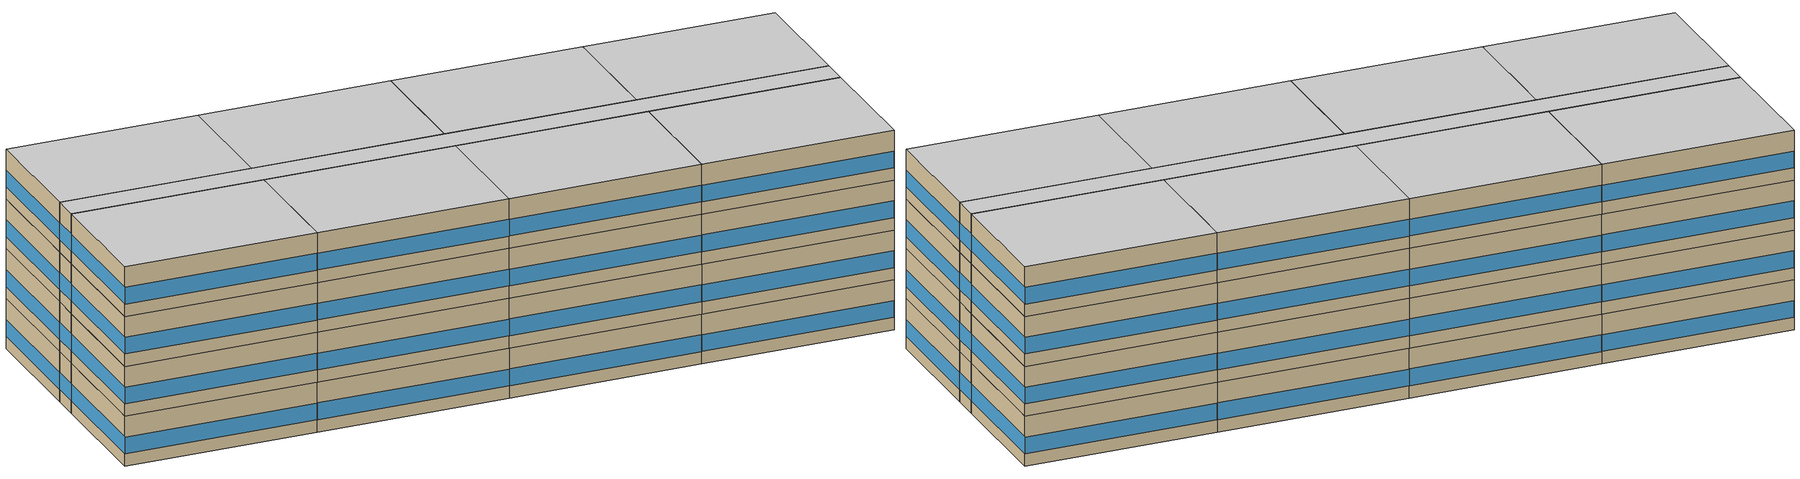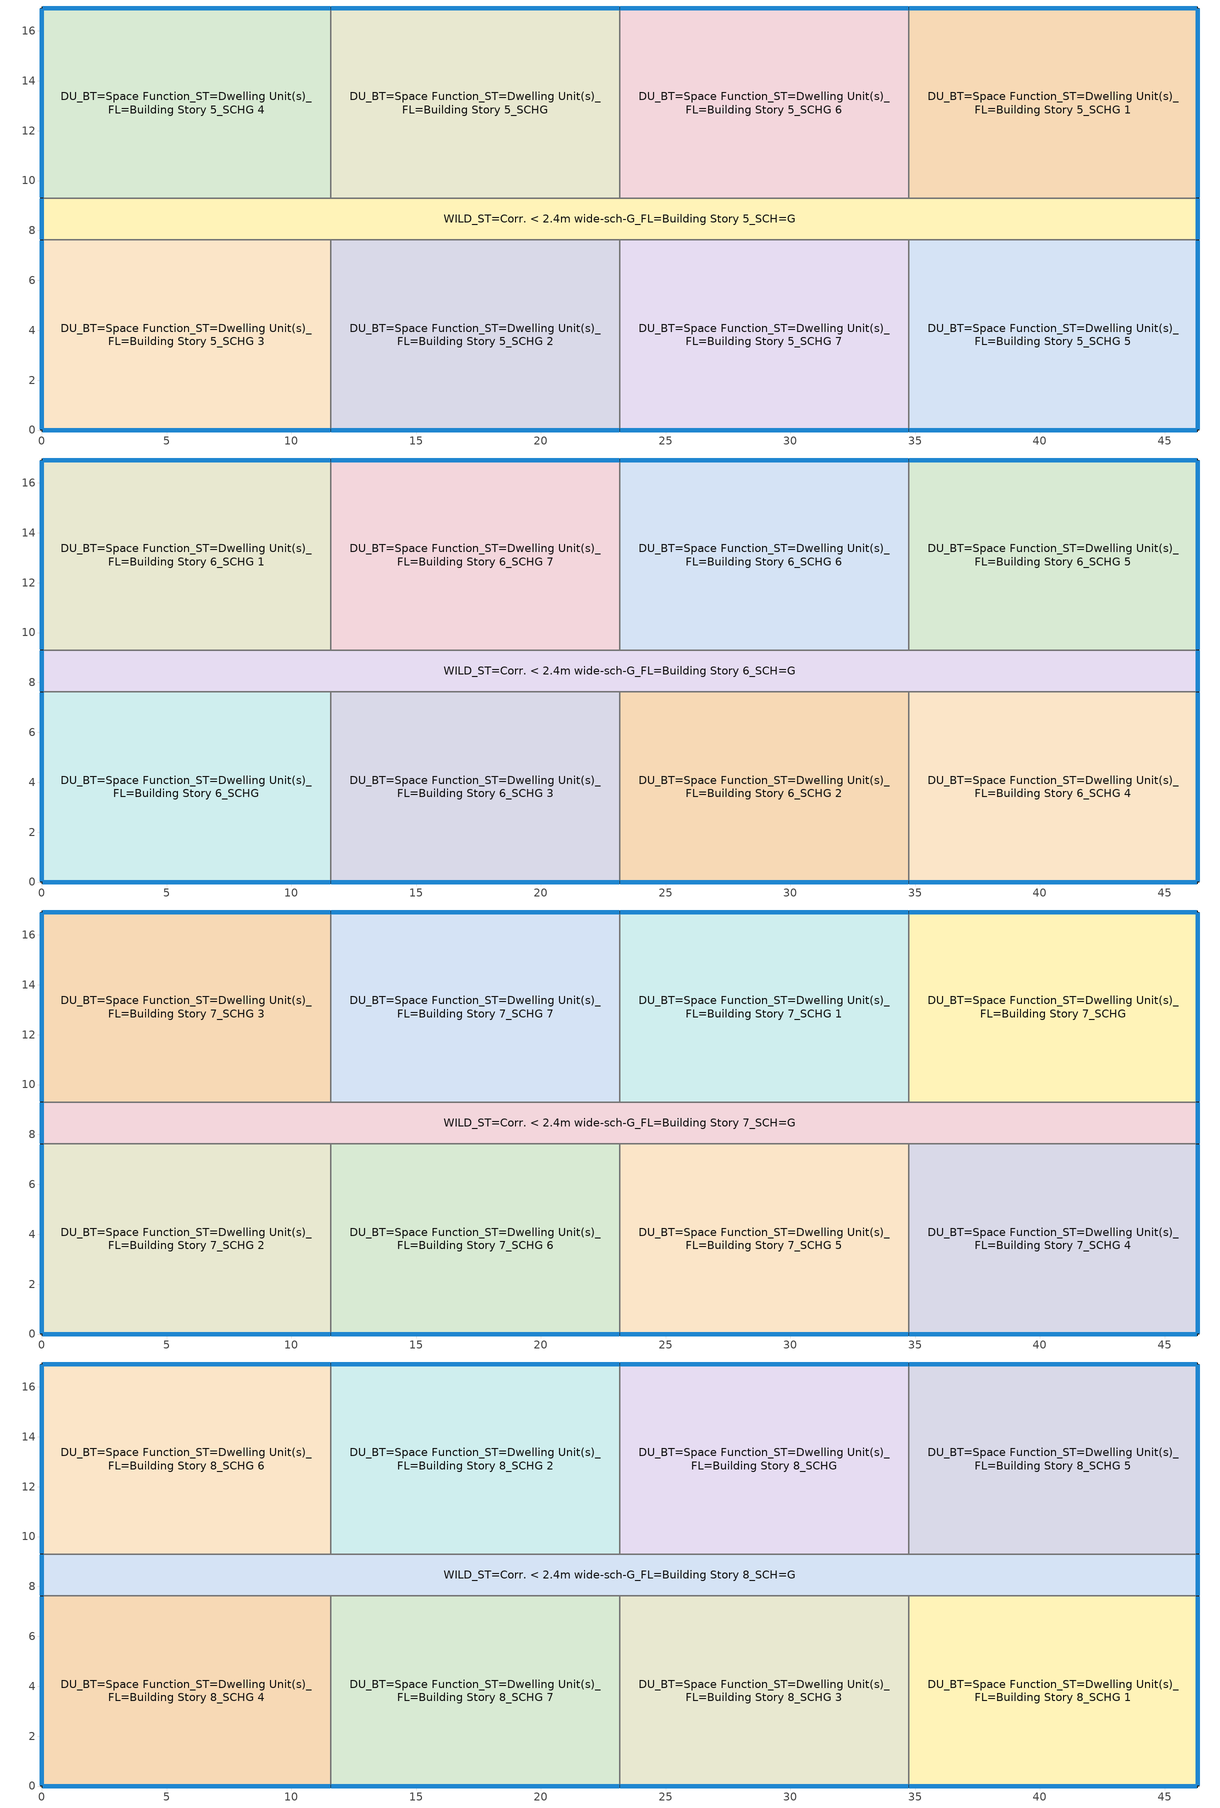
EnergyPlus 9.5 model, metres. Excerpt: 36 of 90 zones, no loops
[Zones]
DU_BT=Space Function_ST=Dwelling Unit(s)_FL=Building Story 5_SCHG
 floor to DU_BT=Space Function_ST=Dwelling Unit(s)_FL=Building Story 4_SCHG 5 (BTAP-Int-Floor): 23.16,16.92 23.16,9.3 11.58,9.3 11.58,16.92 z12.19
 wall outside (BTAP-Ext-Wall-Mass:U-0.21): 23.16,16.92 11.58,16.92 z12.19:15.24
 wall to DU_BT=Space Function_ST=Dwelling Unit(s)_FL=Building Story 5_SCHG 6 (BTAP-Int-Wall): 23.16,9.3 23.16,16.92 z12.19:15.24
 wall to DU_BT=Space Function_ST=Dwelling Unit(s)_FL=Building Story 5_SCHG 4 (BTAP-Int-Wall): 11.58,16.92 11.58,9.3 z12.19:15.24
 wall to WILD_ST=Corr. < 2.4m wide-sch-G_FL=Building Story 5_SCH=G (BTAP-Int-Wall): 11.58,9.3 23.16,9.3 z12.19:15.24
 window (BTAP-Ext-FixedWindow:U=0.220 SHGC=0.600): 23.14,16.92 11.61,16.92 z12.95:13.97
DU_BT=Space Function_ST=Dwelling Unit(s)_FL=Building Story 5_SCHG 1
 floor to DU_BT=Space Function_ST=Dwelling Unit(s)_FL=Building Story 4_SCHG 2 (BTAP-Int-Floor): 46.33,16.92 46.33,9.3 34.75,9.3 34.75,16.92 z12.19
 wall outside (BTAP-Ext-Wall-Mass:U-0.21): 46.33,9.3 46.33,16.92 34.75,16.92 z12.19:15.24
 wall to DU_BT=Space Function_ST=Dwelling Unit(s)_FL=Building Story 5_SCHG 6 (BTAP-Int-Wall): 34.75,16.92 34.75,9.3 z12.19:15.24
 wall to WILD_ST=Corr. < 2.4m wide-sch-G_FL=Building Story 5_SCH=G (BTAP-Int-Wall): 34.75,9.3 46.33,9.3 z12.19:15.24
 window (BTAP-Ext-FixedWindow:U=0.220 SHGC=0.600): 46.33,9.32 46.33,16.89 z12.95:13.98; 46.3,16.92 34.77,16.92 z12.95:13.97
DU_BT=Space Function_ST=Dwelling Unit(s)_FL=Building Story 5_SCHG 2
 floor to DU_BT=Space Function_ST=Dwelling Unit(s)_FL=Building Story 4_SCHG 3 (BTAP-Int-Floor): 23.16,7.62 23.16,0 11.58,0 11.58,7.62 z12.19
 wall outside (BTAP-Ext-Wall-Mass:U-0.21): 11.58,0 23.16,0 z12.19:15.24
 wall to DU_BT=Space Function_ST=Dwelling Unit(s)_FL=Building Story 5_SCHG 7 (BTAP-Int-Wall): 23.16,0 23.16,7.62 z12.19:15.24
 wall to DU_BT=Space Function_ST=Dwelling Unit(s)_FL=Building Story 5_SCHG 3 (BTAP-Int-Wall): 11.58,7.62 11.58,0 z12.19:15.24
 wall to WILD_ST=Corr. < 2.4m wide-sch-G_FL=Building Story 5_SCH=G (BTAP-Int-Wall): 23.16,7.62 11.58,7.62 z12.19:15.24
 window (BTAP-Ext-FixedWindow:U=0.220 SHGC=0.600): 11.61,0 23.14,0 z12.95:13.97
DU_BT=Space Function_ST=Dwelling Unit(s)_FL=Building Story 5_SCHG 3
 floor to DU_BT=Space Function_ST=Dwelling Unit(s)_FL=Building Story 4_SCHG 4 (BTAP-Int-Floor): 11.58,7.62 11.58,0 0,0 0,7.62 z12.19
 wall outside (BTAP-Ext-Wall-Mass:U-0.21): 0,7.62 0,0 11.58,0 z12.19:15.24
 wall to WILD_ST=Corr. < 2.4m wide-sch-G_FL=Building Story 5_SCH=G (BTAP-Int-Wall): 11.58,7.62 0,7.62 z12.19:15.24
 window (BTAP-Ext-FixedWindow:U=0.220 SHGC=0.600): 0.03,0 11.56,0 z12.95:13.97; 0,7.59 0,0.03 z12.95:13.98
DU_BT=Space Function_ST=Dwelling Unit(s)_FL=Building Story 5_SCHG 4
 floor to DU_BT=Space Function_ST=Dwelling Unit(s)_FL=Building Story 4_SCHG 7 (BTAP-Int-Floor): 11.58,16.92 11.58,9.3 0,9.3 0,16.92 z12.19
 wall outside (BTAP-Ext-Wall-Mass:U-0.21): 11.58,16.92 0,16.92 0,9.3 z12.19:15.24
 wall to WILD_ST=Corr. < 2.4m wide-sch-G_FL=Building Story 5_SCH=G (BTAP-Int-Wall): 0,9.3 11.58,9.3 z12.19:15.24
 window (BTAP-Ext-FixedWindow:U=0.220 SHGC=0.600): 11.56,16.92 0.03,16.92 z12.95:13.97; 0,16.89 0,9.32 z12.95:13.98
DU_BT=Space Function_ST=Dwelling Unit(s)_FL=Building Story 5_SCHG 5
 floor to DU_BT=Space Function_ST=Dwelling Unit(s)_FL=Building Story 4_SCHG (BTAP-Int-Floor): 46.33,7.62 46.33,0 34.75,0 34.75,7.62 z12.19
 wall outside (BTAP-Ext-Wall-Mass:U-0.21): 34.75,0 46.33,0 46.33,7.62 z12.19:15.24
 wall to DU_BT=Space Function_ST=Dwelling Unit(s)_FL=Building Story 5_SCHG 7 (BTAP-Int-Wall): 34.75,7.62 34.75,0 z12.19:15.24
 wall to WILD_ST=Corr. < 2.4m wide-sch-G_FL=Building Story 5_SCH=G (BTAP-Int-Wall): 46.33,7.62 34.75,7.62 z12.19:15.24
 window (BTAP-Ext-FixedWindow:U=0.220 SHGC=0.600): 46.33,0.03 46.33,7.59 z12.95:13.98; 34.77,0 46.3,0 z12.95:13.97
DU_BT=Space Function_ST=Dwelling Unit(s)_FL=Building Story 5_SCHG 6
 floor to DU_BT=Space Function_ST=Dwelling Unit(s)_FL=Building Story 4_SCHG 1 (BTAP-Int-Floor): 34.75,16.92 34.75,9.3 23.16,9.3 23.16,16.92 z12.19
 wall outside (BTAP-Ext-Wall-Mass:U-0.21): 34.75,16.92 23.16,16.92 z12.19:15.24
 wall to WILD_ST=Corr. < 2.4m wide-sch-G_FL=Building Story 5_SCH=G (BTAP-Int-Wall): 23.16,9.3 34.75,9.3 z12.19:15.24
 window (BTAP-Ext-FixedWindow:U=0.220 SHGC=0.600): 34.72,16.92 23.19,16.92 z12.95:13.97
DU_BT=Space Function_ST=Dwelling Unit(s)_FL=Building Story 5_SCHG 7
 floor to DU_BT=Space Function_ST=Dwelling Unit(s)_FL=Building Story 4_SCHG 6 (BTAP-Int-Floor): 34.75,7.62 34.75,0 23.16,0 23.16,7.62 z12.19
 wall outside (BTAP-Ext-Wall-Mass:U-0.21): 23.16,0 34.75,0 z12.19:15.24
 wall to WILD_ST=Corr. < 2.4m wide-sch-G_FL=Building Story 5_SCH=G (BTAP-Int-Wall): 34.75,7.62 23.16,7.62 z12.19:15.24
 window (BTAP-Ext-FixedWindow:U=0.220 SHGC=0.600): 23.19,0 34.72,0 z12.95:13.97
WILD_ST=Corr. < 2.4m wide-sch-G_FL=Building Story 5_SCH=G
 floor to WILD_ST=Corr. < 2.4m wide-sch-G_FL=Building Story 4_SCH=G (BTAP-Int-Floor): 46.33,9.3 46.33,7.62 0,7.62 0,9.3 z12.19
 wall outside (BTAP-Ext-Wall-Mass:U-0.21): 46.33,7.62 46.33,9.3 / 0,9.3 0,7.62 z12.19:15.24
 window (BTAP-Ext-FixedWindow:U=0.220 SHGC=0.600): 46.33,7.65 46.33,9.27 / 0,9.27 0,7.65 z12.95:14
DU_BT=Space Function_ST=Dwelling Unit(s)_FL=Building Story 6_SCHG
 floor to DU_BT=Space Function_ST=Dwelling Unit(s)_FL=Building Story 5_SCHG 3 (BTAP-Int-Floor): 11.58,7.62 11.58,0 0,0 0,7.62 z15.24
 wall outside (BTAP-Ext-Wall-Mass:U-0.21): 0,7.62 0,0 11.58,0 z15.24:18.29
 wall to DU_BT=Space Function_ST=Dwelling Unit(s)_FL=Building Story 6_SCHG 3 (BTAP-Int-Wall): 11.58,0 11.58,7.62 z15.24:18.29
 wall to WILD_ST=Corr. < 2.4m wide-sch-G_FL=Building Story 6_SCH=G (BTAP-Int-Wall): 11.58,7.62 0,7.62 z15.24:18.29
 window (BTAP-Ext-FixedWindow:U=0.220 SHGC=0.600): 0.03,0 11.56,0 / 0,7.59 0,0.03 z16:17.02
DU_BT=Space Function_ST=Dwelling Unit(s)_FL=Building Story 6_SCHG 1
 floor to DU_BT=Space Function_ST=Dwelling Unit(s)_FL=Building Story 5_SCHG 4 (BTAP-Int-Floor): 11.58,16.92 11.58,9.3 0,9.3 0,16.92 z15.24
 wall outside (BTAP-Ext-Wall-Mass:U-0.21): 11.58,16.92 0,16.92 0,9.3 z15.24:18.29
 wall to DU_BT=Space Function_ST=Dwelling Unit(s)_FL=Building Story 6_SCHG 7 (BTAP-Int-Wall): 11.58,9.3 11.58,16.92 z15.24:18.29
 wall to WILD_ST=Corr. < 2.4m wide-sch-G_FL=Building Story 6_SCH=G (BTAP-Int-Wall): 0,9.3 11.58,9.3 z15.24:18.29
 window (BTAP-Ext-FixedWindow:U=0.220 SHGC=0.600): 11.56,16.92 0.03,16.92 / 0,16.89 0,9.32 z16:17.02
DU_BT=Space Function_ST=Dwelling Unit(s)_FL=Building Story 6_SCHG 2
 floor to DU_BT=Space Function_ST=Dwelling Unit(s)_FL=Building Story 5_SCHG 7 (BTAP-Int-Floor): 34.75,7.62 34.75,0 23.16,0 23.16,7.62 z15.24
 wall outside (BTAP-Ext-Wall-Mass:U-0.21): 23.16,0 34.75,0 z15.24:18.29
 wall to DU_BT=Space Function_ST=Dwelling Unit(s)_FL=Building Story 6_SCHG 3 (BTAP-Int-Wall): 23.16,7.62 23.16,0 z15.24:18.29
 wall to DU_BT=Space Function_ST=Dwelling Unit(s)_FL=Building Story 6_SCHG 4 (BTAP-Int-Wall): 34.75,0 34.75,7.62 z15.24:18.29
 wall to WILD_ST=Corr. < 2.4m wide-sch-G_FL=Building Story 6_SCH=G (BTAP-Int-Wall): 34.75,7.62 23.16,7.62 z15.24:18.29
 window (BTAP-Ext-FixedWindow:U=0.220 SHGC=0.600): 23.19,0 34.72,0 z16:17.02
DU_BT=Space Function_ST=Dwelling Unit(s)_FL=Building Story 6_SCHG 3
 floor to DU_BT=Space Function_ST=Dwelling Unit(s)_FL=Building Story 5_SCHG 2 (BTAP-Int-Floor): 23.16,7.62 23.16,0 11.58,0 11.58,7.62 z15.24
 wall outside (BTAP-Ext-Wall-Mass:U-0.21): 11.58,0 23.16,0 z15.24:18.29
 wall to WILD_ST=Corr. < 2.4m wide-sch-G_FL=Building Story 6_SCH=G (BTAP-Int-Wall): 23.16,7.62 11.58,7.62 z15.24:18.29
 window (BTAP-Ext-FixedWindow:U=0.220 SHGC=0.600): 11.61,0 23.14,0 z16:17.02
DU_BT=Space Function_ST=Dwelling Unit(s)_FL=Building Story 6_SCHG 4
 floor to DU_BT=Space Function_ST=Dwelling Unit(s)_FL=Building Story 5_SCHG 5 (BTAP-Int-Floor): 46.33,7.62 46.33,0 34.75,0 34.75,7.62 z15.24
 wall outside (BTAP-Ext-Wall-Mass:U-0.21): 34.75,0 46.33,0 46.33,7.62 z15.24:18.29
 wall to WILD_ST=Corr. < 2.4m wide-sch-G_FL=Building Story 6_SCH=G (BTAP-Int-Wall): 46.33,7.62 34.75,7.62 z15.24:18.29
 window (BTAP-Ext-FixedWindow:U=0.220 SHGC=0.600): 46.33,0.03 46.33,7.59 / 34.77,0 46.3,0 z16:17.02
DU_BT=Space Function_ST=Dwelling Unit(s)_FL=Building Story 6_SCHG 5
 floor to DU_BT=Space Function_ST=Dwelling Unit(s)_FL=Building Story 5_SCHG 1 (BTAP-Int-Floor): 46.33,16.92 46.33,9.3 34.75,9.3 34.75,16.92 z15.24
 wall outside (BTAP-Ext-Wall-Mass:U-0.21): 46.33,9.3 46.33,16.92 34.75,16.92 z15.24:18.29
 wall to DU_BT=Space Function_ST=Dwelling Unit(s)_FL=Building Story 6_SCHG 6 (BTAP-Int-Wall): 34.75,16.92 34.75,9.3 z15.24:18.29
 wall to WILD_ST=Corr. < 2.4m wide-sch-G_FL=Building Story 6_SCH=G (BTAP-Int-Wall): 34.75,9.3 46.33,9.3 z15.24:18.29
 window (BTAP-Ext-FixedWindow:U=0.220 SHGC=0.600): 46.33,9.32 46.33,16.89 / 46.3,16.92 34.77,16.92 z16:17.02
DU_BT=Space Function_ST=Dwelling Unit(s)_FL=Building Story 6_SCHG 6
 floor to DU_BT=Space Function_ST=Dwelling Unit(s)_FL=Building Story 5_SCHG 6 (BTAP-Int-Floor): 34.75,16.92 34.75,9.3 23.16,9.3 23.16,16.92 z15.24
 wall outside (BTAP-Ext-Wall-Mass:U-0.21): 34.75,16.92 23.16,16.92 z15.24:18.29
 wall to DU_BT=Space Function_ST=Dwelling Unit(s)_FL=Building Story 6_SCHG 7 (BTAP-Int-Wall): 23.16,16.92 23.16,9.3 z15.24:18.29
 wall to WILD_ST=Corr. < 2.4m wide-sch-G_FL=Building Story 6_SCH=G (BTAP-Int-Wall): 23.16,9.3 34.75,9.3 z15.24:18.29
 window (BTAP-Ext-FixedWindow:U=0.220 SHGC=0.600): 34.72,16.92 23.19,16.92 z16:17.02
DU_BT=Space Function_ST=Dwelling Unit(s)_FL=Building Story 6_SCHG 7
 floor to DU_BT=Space Function_ST=Dwelling Unit(s)_FL=Building Story 5_SCHG (BTAP-Int-Floor): 23.16,16.92 23.16,9.3 11.58,9.3 11.58,16.92 z15.24
 wall outside (BTAP-Ext-Wall-Mass:U-0.21): 23.16,16.92 11.58,16.92 z15.24:18.29
 wall to WILD_ST=Corr. < 2.4m wide-sch-G_FL=Building Story 6_SCH=G (BTAP-Int-Wall): 11.58,9.3 23.16,9.3 z15.24:18.29
 window (BTAP-Ext-FixedWindow:U=0.220 SHGC=0.600): 23.14,16.92 11.61,16.92 z16:17.02
WILD_ST=Corr. < 2.4m wide-sch-G_FL=Building Story 6_SCH=G
 floor to WILD_ST=Corr. < 2.4m wide-sch-G_FL=Building Story 5_SCH=G (BTAP-Int-Floor): 46.33,9.3 46.33,7.62 0,7.62 0,9.3 z15.24
 wall outside (BTAP-Ext-Wall-Mass:U-0.21): 46.33,7.62 46.33,9.3 / 0,9.3 0,7.62 z15.24:18.29
 window (BTAP-Ext-FixedWindow:U=0.220 SHGC=0.600): 46.33,7.65 46.33,9.27 / 0,9.27 0,7.65 z16:17.05
DU_BT=Space Function_ST=Dwelling Unit(s)_FL=Building Story 7_SCHG
 floor to DU_BT=Space Function_ST=Dwelling Unit(s)_FL=Building Story 6_SCHG 5 (BTAP-Int-Floor): 46.33,16.92 46.33,9.3 34.75,9.3 34.75,16.92 z18.29
 wall outside (BTAP-Ext-Wall-Mass:U-0.21): 46.33,9.3 46.33,16.92 34.75,16.92 z18.29:21.33
 wall to DU_BT=Space Function_ST=Dwelling Unit(s)_FL=Building Story 7_SCHG 1 (BTAP-Int-Wall): 34.75,16.92 34.75,9.3 z18.29:21.33
 wall to WILD_ST=Corr. < 2.4m wide-sch-G_FL=Building Story 7_SCH=G (BTAP-Int-Wall): 34.75,9.3 46.33,9.3 z18.29:21.33
 window (BTAP-Ext-FixedWindow:U=0.220 SHGC=0.600): 46.33,9.32 46.33,16.89 / 46.3,16.92 34.77,16.92 z19.05:20.07
DU_BT=Space Function_ST=Dwelling Unit(s)_FL=Building Story 7_SCHG 1
 floor to DU_BT=Space Function_ST=Dwelling Unit(s)_FL=Building Story 6_SCHG 6 (BTAP-Int-Floor): 34.75,16.92 34.75,9.3 23.16,9.3 23.16,16.92 z18.29
 wall outside (BTAP-Ext-Wall-Mass:U-0.21): 34.75,16.92 23.16,16.92 z18.29:21.33
 wall to DU_BT=Space Function_ST=Dwelling Unit(s)_FL=Building Story 7_SCHG 7 (BTAP-Int-Wall): 23.16,16.92 23.16,9.3 z18.29:21.33
 wall to WILD_ST=Corr. < 2.4m wide-sch-G_FL=Building Story 7_SCH=G (BTAP-Int-Wall): 23.16,9.3 34.75,9.3 z18.29:21.33
 window (BTAP-Ext-FixedWindow:U=0.220 SHGC=0.600): 34.72,16.92 23.19,16.92 z19.05:20.07
DU_BT=Space Function_ST=Dwelling Unit(s)_FL=Building Story 7_SCHG 2
 floor to DU_BT=Space Function_ST=Dwelling Unit(s)_FL=Building Story 6_SCHG (BTAP-Int-Floor): 11.58,7.62 11.58,0 0,0 0,7.62 z18.29
 wall outside (BTAP-Ext-Wall-Mass:U-0.21): 0,7.62 0,0 11.58,0 z18.29:21.33
 wall to DU_BT=Space Function_ST=Dwelling Unit(s)_FL=Building Story 7_SCHG 6 (BTAP-Int-Wall): 11.58,0 11.58,7.62 z18.29:21.33
 wall to WILD_ST=Corr. < 2.4m wide-sch-G_FL=Building Story 7_SCH=G (BTAP-Int-Wall): 11.58,7.62 0,7.62 z18.29:21.33
 window (BTAP-Ext-FixedWindow:U=0.220 SHGC=0.600): 0.03,0 11.56,0 / 0,7.59 0,0.03 z19.05:20.07
DU_BT=Space Function_ST=Dwelling Unit(s)_FL=Building Story 7_SCHG 3
 floor to DU_BT=Space Function_ST=Dwelling Unit(s)_FL=Building Story 6_SCHG 1 (BTAP-Int-Floor): 11.58,16.92 11.58,9.3 0,9.3 0,16.92 z18.29
 wall outside (BTAP-Ext-Wall-Mass:U-0.21): 11.58,16.92 0,16.92 0,9.3 z18.29:21.33
 wall to DU_BT=Space Function_ST=Dwelling Unit(s)_FL=Building Story 7_SCHG 7 (BTAP-Int-Wall): 11.58,9.3 11.58,16.92 z18.29:21.33
 wall to WILD_ST=Corr. < 2.4m wide-sch-G_FL=Building Story 7_SCH=G (BTAP-Int-Wall): 0,9.3 11.58,9.3 z18.29:21.33
 window (BTAP-Ext-FixedWindow:U=0.220 SHGC=0.600): 11.56,16.92 0.03,16.92 / 0,16.89 0,9.32 z19.05:20.07
DU_BT=Space Function_ST=Dwelling Unit(s)_FL=Building Story 7_SCHG 4
 floor to DU_BT=Space Function_ST=Dwelling Unit(s)_FL=Building Story 6_SCHG 4 (BTAP-Int-Floor): 46.33,7.62 46.33,0 34.75,0 34.75,7.62 z18.29
 wall outside (BTAP-Ext-Wall-Mass:U-0.21): 34.75,0 46.33,0 46.33,7.62 z18.29:21.33
 wall to DU_BT=Space Function_ST=Dwelling Unit(s)_FL=Building Story 7_SCHG 5 (BTAP-Int-Wall): 34.75,7.62 34.75,0 z18.29:21.33
 wall to WILD_ST=Corr. < 2.4m wide-sch-G_FL=Building Story 7_SCH=G (BTAP-Int-Wall): 46.33,7.62 34.75,7.62 z18.29:21.33
 window (BTAP-Ext-FixedWindow:U=0.220 SHGC=0.600): 46.33,0.03 46.33,7.59 / 34.77,0 46.3,0 z19.05:20.07
DU_BT=Space Function_ST=Dwelling Unit(s)_FL=Building Story 7_SCHG 5
 floor to DU_BT=Space Function_ST=Dwelling Unit(s)_FL=Building Story 6_SCHG 2 (BTAP-Int-Floor): 34.75,7.62 34.75,0 23.16,0 23.16,7.62 z18.29
 wall outside (BTAP-Ext-Wall-Mass:U-0.21): 23.16,0 34.75,0 z18.29:21.33
 wall to DU_BT=Space Function_ST=Dwelling Unit(s)_FL=Building Story 7_SCHG 6 (BTAP-Int-Wall): 23.16,7.62 23.16,0 z18.29:21.33
 wall to WILD_ST=Corr. < 2.4m wide-sch-G_FL=Building Story 7_SCH=G (BTAP-Int-Wall): 34.75,7.62 23.16,7.62 z18.29:21.33
 window (BTAP-Ext-FixedWindow:U=0.220 SHGC=0.600): 23.19,0 34.72,0 z19.05:20.07
DU_BT=Space Function_ST=Dwelling Unit(s)_FL=Building Story 7_SCHG 6
 floor to DU_BT=Space Function_ST=Dwelling Unit(s)_FL=Building Story 6_SCHG 3 (BTAP-Int-Floor): 23.16,7.62 23.16,0 11.58,0 11.58,7.62 z18.29
 wall outside (BTAP-Ext-Wall-Mass:U-0.21): 11.58,0 23.16,0 z18.29:21.33
 wall to WILD_ST=Corr. < 2.4m wide-sch-G_FL=Building Story 7_SCH=G (BTAP-Int-Wall): 23.16,7.62 11.58,7.62 z18.29:21.33
 window (BTAP-Ext-FixedWindow:U=0.220 SHGC=0.600): 11.61,0 23.14,0 z19.05:20.07
DU_BT=Space Function_ST=Dwelling Unit(s)_FL=Building Story 7_SCHG 7
 floor to DU_BT=Space Function_ST=Dwelling Unit(s)_FL=Building Story 6_SCHG 7 (BTAP-Int-Floor): 23.16,16.92 23.16,9.3 11.58,9.3 11.58,16.92 z18.29
 wall outside (BTAP-Ext-Wall-Mass:U-0.21): 23.16,16.92 11.58,16.92 z18.29:21.33
 wall to WILD_ST=Corr. < 2.4m wide-sch-G_FL=Building Story 7_SCH=G (BTAP-Int-Wall): 11.58,9.3 23.16,9.3 z18.29:21.33
 window (BTAP-Ext-FixedWindow:U=0.220 SHGC=0.600): 23.14,16.92 11.61,16.92 z19.05:20.07
WILD_ST=Corr. < 2.4m wide-sch-G_FL=Building Story 7_SCH=G
 floor to WILD_ST=Corr. < 2.4m wide-sch-G_FL=Building Story 6_SCH=G (BTAP-Int-Floor): 46.33,9.3 46.33,7.62 0,7.62 0,9.3 z18.29
 wall outside (BTAP-Ext-Wall-Mass:U-0.21): 46.33,7.62 46.33,9.3 / 0,9.3 0,7.62 z18.29:21.33
 window (BTAP-Ext-FixedWindow:U=0.220 SHGC=0.600): 46.33,7.65 46.33,9.27 / 0,9.27 0,7.65 z19.05:20.1
DU_BT=Space Function_ST=Dwelling Unit(s)_FL=Building Story 8_SCHG
 floor to DU_BT=Space Function_ST=Dwelling Unit(s)_FL=Building Story 7_SCHG 1 (BTAP-Int-Floor): 34.75,16.92 34.75,9.3 23.16,9.3 23.16,16.92 z21.33
 wall outside (BTAP-Ext-Wall-Mass:U-0.21): 34.75,16.92 23.16,16.92 z21.33:24.38
 wall to DU_BT=Space Function_ST=Dwelling Unit(s)_FL=Building Story 8_SCHG 2 (BTAP-Int-Wall): 23.16,16.92 23.16,9.3 z21.33:24.38
 wall to DU_BT=Space Function_ST=Dwelling Unit(s)_FL=Building Story 8_SCHG 5 (BTAP-Int-Wall): 34.75,9.3 34.75,16.92 z21.33:24.38
 wall to WILD_ST=Corr. < 2.4m wide-sch-G_FL=Building Story 8_SCH=G (BTAP-Int-Wall): 23.16,9.3 34.75,9.3 z21.33:24.38
 window (BTAP-Ext-FixedWindow:U=0.220 SHGC=0.600): 34.72,16.92 23.19,16.92 z22.1:23.12
 ceiling to DU_BT=Space Function_ST=Dwelling Unit(s)_FL=Building Story 9_SCHG 6 (BTAP-Int-Ceiling): 34.75,9.3 34.75,16.92 23.16,16.92 23.16,9.3 z24.38
DU_BT=Space Function_ST=Dwelling Unit(s)_FL=Building Story 8_SCHG 1
 floor to DU_BT=Space Function_ST=Dwelling Unit(s)_FL=Building Story 7_SCHG 4 (BTAP-Int-Floor): 46.33,7.62 46.33,0 34.75,0 34.75,7.62 z21.33
 wall outside (BTAP-Ext-Wall-Mass:U-0.21): 34.75,0 46.33,0 46.33,7.62 z21.33:24.38
 wall to DU_BT=Space Function_ST=Dwelling Unit(s)_FL=Building Story 8_SCHG 3 (BTAP-Int-Wall): 34.75,7.62 34.75,0 z21.33:24.38
 wall to WILD_ST=Corr. < 2.4m wide-sch-G_FL=Building Story 8_SCH=G (BTAP-Int-Wall): 46.33,7.62 34.75,7.62 z21.33:24.38
 window (BTAP-Ext-FixedWindow:U=0.220 SHGC=0.600): 46.33,0.03 46.33,7.59 / 34.77,0 46.3,0 z22.1:23.12
 ceiling to DU_BT=Space Function_ST=Dwelling Unit(s)_FL=Building Story 9_SCHG 2 (BTAP-Int-Ceiling): 46.33,0 46.33,7.62 34.75,7.62 34.75,0 z24.38
DU_BT=Space Function_ST=Dwelling Unit(s)_FL=Building Story 8_SCHG 2
 floor to DU_BT=Space Function_ST=Dwelling Unit(s)_FL=Building Story 7_SCHG 7 (BTAP-Int-Floor): 23.16,16.92 23.16,9.3 11.58,9.3 11.58,16.92 z21.33
 wall outside (BTAP-Ext-Wall-Mass:U-0.21): 23.16,16.92 11.58,16.92 z21.33:24.38
 wall to DU_BT=Space Function_ST=Dwelling Unit(s)_FL=Building Story 8_SCHG 6 (BTAP-Int-Wall): 11.58,16.92 11.58,9.3 z21.33:24.38
 wall to WILD_ST=Corr. < 2.4m wide-sch-G_FL=Building Story 8_SCH=G (BTAP-Int-Wall): 11.58,9.3 23.16,9.3 z21.33:24.38
 window (BTAP-Ext-FixedWindow:U=0.220 SHGC=0.600): 23.14,16.92 11.61,16.92 z22.1:23.12
 ceiling to DU_BT=Space Function_ST=Dwelling Unit(s)_FL=Building Story 9_SCHG 5 (BTAP-Int-Ceiling): 23.16,9.3 23.16,16.92 11.58,16.92 11.58,9.3 z24.38
DU_BT=Space Function_ST=Dwelling Unit(s)_FL=Building Story 8_SCHG 3
 floor to DU_BT=Space Function_ST=Dwelling Unit(s)_FL=Building Story 7_SCHG 5 (BTAP-Int-Floor): 34.75,7.62 34.75,0 23.16,0 23.16,7.62 z21.33
 wall outside (BTAP-Ext-Wall-Mass:U-0.21): 23.16,0 34.75,0 z21.33:24.38
 wall to DU_BT=Space Function_ST=Dwelling Unit(s)_FL=Building Story 8_SCHG 7 (BTAP-Int-Wall): 23.16,7.62 23.16,0 z21.33:24.38
 wall to WILD_ST=Corr. < 2.4m wide-sch-G_FL=Building Story 8_SCH=G (BTAP-Int-Wall): 34.75,7.62 23.16,7.62 z21.33:24.38
 window (BTAP-Ext-FixedWindow:U=0.220 SHGC=0.600): 23.19,0 34.72,0 z22.1:23.12
 ceiling to DU_BT=Space Function_ST=Dwelling Unit(s)_FL=Building Story 9_SCHG 4 (BTAP-Int-Ceiling): 34.75,0 34.75,7.62 23.16,7.62 23.16,0 z24.38
DU_BT=Space Function_ST=Dwelling Unit(s)_FL=Building Story 8_SCHG 4
 floor to DU_BT=Space Function_ST=Dwelling Unit(s)_FL=Building Story 7_SCHG 2 (BTAP-Int-Floor): 11.58,7.62 11.58,0 0,0 0,7.62 z21.33
 wall outside (BTAP-Ext-Wall-Mass:U-0.21): 0,7.62 0,0 11.58,0 z21.33:24.38
 wall to DU_BT=Space Function_ST=Dwelling Unit(s)_FL=Building Story 8_SCHG 7 (BTAP-Int-Wall): 11.58,0 11.58,7.62 z21.33:24.38
 wall to WILD_ST=Corr. < 2.4m wide-sch-G_FL=Building Story 8_SCH=G (BTAP-Int-Wall): 11.58,7.62 0,7.62 z21.33:24.38
 window (BTAP-Ext-FixedWindow:U=0.220 SHGC=0.600): 0.03,0 11.56,0 / 0,7.59 0,0.03 z22.1:23.12
 ceiling to DU_BT=Space Function_ST=Dwelling Unit(s)_FL=Building Story 9_SCHG (BTAP-Int-Ceiling): 11.58,0 11.58,7.62 0,7.62 0,0 z24.38
DU_BT=Space Function_ST=Dwelling Unit(s)_FL=Building Story 8_SCHG 5
 floor to DU_BT=Space Function_ST=Dwelling Unit(s)_FL=Building Story 7_SCHG (BTAP-Int-Floor): 46.33,16.92 46.33,9.3 34.75,9.3 34.75,16.92 z21.33
 wall outside (BTAP-Ext-Wall-Mass:U-0.21): 46.33,9.3 46.33,16.92 34.75,16.92 z21.33:24.38
 wall to WILD_ST=Corr. < 2.4m wide-sch-G_FL=Building Story 8_SCH=G (BTAP-Int-Wall): 34.75,9.3 46.33,9.3 z21.33:24.38
 window (BTAP-Ext-FixedWindow:U=0.220 SHGC=0.600): 46.33,9.32 46.33,16.89 / 46.3,16.92 34.77,16.92 z22.1:23.12
 ceiling to DU_BT=Space Function_ST=Dwelling Unit(s)_FL=Building Story 9_SCHG 1 (BTAP-Int-Ceiling): 46.33,9.3 46.33,16.92 34.75,16.92 34.75,9.3 z24.38
DU_BT=Space Function_ST=Dwelling Unit(s)_FL=Building Story 8_SCHG 6
 floor to DU_BT=Space Function_ST=Dwelling Unit(s)_FL=Building Story 7_SCHG 3 (BTAP-Int-Floor): 11.58,16.92 11.58,9.3 0,9.3 0,16.92 z21.33
 wall outside (BTAP-Ext-Wall-Mass:U-0.21): 11.58,16.92 0,16.92 0,9.3 z21.33:24.38
 wall to WILD_ST=Corr. < 2.4m wide-sch-G_FL=Building Story 8_SCH=G (BTAP-Int-Wall): 0,9.3 11.58,9.3 z21.33:24.38
 window (BTAP-Ext-FixedWindow:U=0.220 SHGC=0.600): 11.56,16.92 0.03,16.92 / 0,16.89 0,9.32 z22.1:23.12
 ceiling to DU_BT=Space Function_ST=Dwelling Unit(s)_FL=Building Story 9_SCHG 7 (BTAP-Int-Ceiling): 11.58,9.3 11.58,16.92 0,16.92 0,9.3 z24.38
DU_BT=Space Function_ST=Dwelling Unit(s)_FL=Building Story 8_SCHG 7
 floor to DU_BT=Space Function_ST=Dwelling Unit(s)_FL=Building Story 7_SCHG 6 (BTAP-Int-Floor): 23.16,7.62 23.16,0 11.58,0 11.58,7.62 z21.33
 wall outside (BTAP-Ext-Wall-Mass:U-0.21): 11.58,0 23.16,0 z21.33:24.38
 wall to WILD_ST=Corr. < 2.4m wide-sch-G_FL=Building Story 8_SCH=G (BTAP-Int-Wall): 23.16,7.62 11.58,7.62 z21.33:24.38
 window (BTAP-Ext-FixedWindow:U=0.220 SHGC=0.600): 11.61,0 23.14,0 z22.1:23.12
 ceiling to DU_BT=Space Function_ST=Dwelling Unit(s)_FL=Building Story 9_SCHG 3 (BTAP-Int-Ceiling): 23.16,0 23.16,7.62 11.58,7.62 11.58,0 z24.38
WILD_ST=Corr. < 2.4m wide-sch-G_FL=Building Story 8_SCH=G
 floor to WILD_ST=Corr. < 2.4m wide-sch-G_FL=Building Story 7_SCH=G (BTAP-Int-Floor): 46.33,9.3 46.33,7.62 0,7.62 0,9.3 z21.33
 wall outside (BTAP-Ext-Wall-Mass:U-0.21): 46.33,7.62 46.33,9.3 / 0,9.3 0,7.62 z21.33:24.38
 window (BTAP-Ext-FixedWindow:U=0.220 SHGC=0.600): 46.33,7.65 46.33,9.27 / 0,9.27 0,7.65 z22.1:23.14
 ceiling to WILD_ST=Corr. < 2.4m wide-sch-G_FL=Building Story 9_SCH=G (BTAP-Int-Ceiling): 46.33,7.62 46.33,9.3 0,9.3 0,7.62 z24.38
[Building]
HighriseApartment: North Axis {deg}=0; Terrain=City; Loads Convergence Tolerance Value {W}=0.04; Temperature Convergence Tolerance Value {deltaC}=0.2; Solar Distribution=FullInteriorAndExterior; Maximum Number of Warmup Days=25; Minimum Number of Warmup Days=6
[Site:Location]
Calgary Intl AP_AB_CAN: Latitude {deg}=51.114; Longitude {deg}=-114.02; Time Zone {hr}=-7; Elevation {m}=1084.1
[Site:GroundTemperature:BuildingSurface]
19.527, 19.502, 19.536, 19.598, 20.002, 21.64, 22.225, 22.375, 21.449, 20.121, 19.802, 19.633
[Site:WaterMainsTemperature]
Calculation Method=Correlation; Annual Average Outdoor Air Temperature {C}=5; Maximum Difference In Monthly Average Outdoor Air Temperatures {deltaC}=23.3
[SizingPeriod:DesignDay] Day of Month=21; Dry-Bulb Temperature Range Modifier Type=DefaultMultipliers; Humidity Condition Type=Wetbulb; Barometric Pressure {Pa}=88961; Rain Indicator=No; Snow Indicator=No; Daylight Saving Time Indicator=No
Name | Month | Day Type | Maximum Dry-Bulb Temperature {C} | Daily Dry-Bulb Temperature Range {deltaC} | Wetbulb or DewPoint at Maximum Dry-Bulb {C} | Wind Speed {m/s} | Wind Direction {deg} | Solar Model Indicator | ASHRAE Clear Sky Optical Depth for Beam Irradiance (taub) | ASHRAE Clear Sky Optical Depth for Diffuse Irradiance (taud) | Sky Clearness
Calgary Intl AP Ann Clg .4% Condns DB=>MWB | 7 | SummerDesignDay | 28.5 | 12.1 | 16.1 | 4.5 | 160 | ASHRAETau | 0.339 | 2.421
Calgary Intl AP Ann Htg 99.6% Condns DB | 1 | WinterDesignDay | -28.5 | 0 | -28.5 | 2.9 | 200 | ASHRAEClearSky |  |  | 0
[Material] Thermal Absorptance=0.9
Name | Roughness | Thickness {m} | Conductivity {W/m-K} | Density {kg/m3} | Specific Heat {J/kg-K} | Solar Absorptance | Visible Absorptance
1/2IN Gypsum 1 | Smooth | 0.0127 | 0.16 | 784.9 | 830 | 0.4 | 0.4
100mm Normalweight concrete floor 1 | MediumSmooth | 0.1016 | 2.31 | 2322 | 832 | 0.7 | 0.7
1IN Stucco 1 | Smooth | 0.0253 | 0.6918 | 1858 | 837 | 0.7 | 0.92
8IN CONCRETE HW RefBldg 1 | Rough | 0.2032 | 1.311 | 2240 | 836.8 | 0.7 | 0.7
G01 13mm gypsum board 1 | Smooth | 0.0127 | 0.16 | 800 | 1090 | 0.7 | 0.5
[Material:NoMass] Roughness=Smooth; Thermal Absorptance=0.9; Solar Absorptance=0.7
Name | Thermal Resistance {m2-K/W} | Visible Absorptance
Typical Carpet Pad | 0.21648 | 0.8
Typical Insulation 2 | 4.49096 | 0.7
[WindowMaterial:SimpleGlazingSystem]
SimpleGlazing:U=0.220 SHGC=0.600: U-Factor {W/m2-K}=2.2; Solar Heat Gain Coefficient=0.6; Visible Transmittance=0.21
[Construction]
BTAP-Ext-FixedWindow:U=0.220 SHGC=0.600: SimpleGlazing:U=0.220 SHGC=0.600
BTAP-Ext-Wall-Mass:U-0.21: 1IN Stucco 1, 8IN CONCRETE HW RefBldg 1, Typical Insulation 2, 1/2IN Gypsum 1
BTAP-Int-Ceiling: Typical Carpet Pad, 100mm Normalweight concrete floor 1
BTAP-Int-Floor: 100mm Normalweight concrete floor 1, Typical Carpet Pad
BTAP-Int-Wall: G01 13mm gypsum board 1, G01 13mm gypsum board 1
[Zone] Multiplier=1; Part of Total Floor Area=Yes
DU_BT=Space Function_ST=Dwelling Unit(s)_FL=Building Story 5_SCHG; DU_BT=Space Function_ST=Dwelling Unit(s)_FL=Building Story 5_SCHG 1; DU_BT=Space Function_ST=Dwelling Unit(s)_FL=Building Story 5_SCHG 2; DU_BT=Space Function_ST=Dwelling Unit(s)_FL=Building Story 5_SCHG 3; DU_BT=Space Function_ST=Dwelling Unit(s)_FL=Building Story 5_SCHG 4; DU_BT=Space Function_ST=Dwelling Unit(s)_FL=Building Story 5_SCHG 5; DU_BT=Space Function_ST=Dwelling Unit(s)_FL=Building Story 5_SCHG 6; DU_BT=Space Function_ST=Dwelling Unit(s)_FL=Building Story 5_SCHG 7; DU_BT=Space Function_ST=Dwelling Unit(s)_FL=Building Story 6_SCHG; DU_BT=Space Function_ST=Dwelling Unit(s)_FL=Building Story 6_SCHG 1; DU_BT=Space Function_ST=Dwelling Unit(s)_FL=Building Story 6_SCHG 2; DU_BT=Space Function_ST=Dwelling Unit(s)_FL=Building Story 6_SCHG 3; DU_BT=Space Function_ST=Dwelling Unit(s)_FL=Building Story 6_SCHG 4; DU_BT=Space Function_ST=Dwelling Unit(s)_FL=Building Story 6_SCHG 5; DU_BT=Space Function_ST=Dwelling Unit(s)_FL=Building Story 6_SCHG 6; DU_BT=Space Function_ST=Dwelling Unit(s)_FL=Building Story 6_SCHG 7; DU_BT=Space Function_ST=Dwelling Unit(s)_FL=Building Story 7_SCHG; DU_BT=Space Function_ST=Dwelling Unit(s)_FL=Building Story 7_SCHG 1; DU_BT=Space Function_ST=Dwelling Unit(s)_FL=Building Story 7_SCHG 2; DU_BT=Space Function_ST=Dwelling Unit(s)_FL=Building Story 7_SCHG 3; DU_BT=Space Function_ST=Dwelling Unit(s)_FL=Building Story 7_SCHG 4; DU_BT=Space Function_ST=Dwelling Unit(s)_FL=Building Story 7_SCHG 5; DU_BT=Space Function_ST=Dwelling Unit(s)_FL=Building Story 7_SCHG 6; DU_BT=Space Function_ST=Dwelling Unit(s)_FL=Building Story 7_SCHG 7; DU_BT=Space Function_ST=Dwelling Unit(s)_FL=Building Story 8_SCHG; DU_BT=Space Function_ST=Dwelling Unit(s)_FL=Building Story 8_SCHG 1; DU_BT=Space Function_ST=Dwelling Unit(s)_FL=Building Story 8_SCHG 2; DU_BT=Space Function_ST=Dwelling Unit(s)_FL=Building Story 8_SCHG 3; DU_BT=Space Function_ST=Dwelling Unit(s)_FL=Building Story 8_SCHG 4; DU_BT=Space Function_ST=Dwelling Unit(s)_FL=Building Story 8_SCHG 5; DU_BT=Space Function_ST=Dwelling Unit(s)_FL=Building Story 8_SCHG 6; DU_BT=Space Function_ST=Dwelling Unit(s)_FL=Building Story 8_SCHG 7; WILD_ST=Corr. < 2.4m wide-sch-G_FL=Building Story 5_SCH=G; WILD_ST=Corr. < 2.4m wide-sch-G_FL=Building Story 6_SCH=G; WILD_ST=Corr. < 2.4m wide-sch-G_FL=Building Story 7_SCH=G; WILD_ST=Corr. < 2.4m wide-sch-G_FL=Building Story 8_SCH=G
[ZoneInfiltration:DesignFlowRate] Schedule=Always On Discrete; Design Flow Rate Calculation Method=Flow/ExteriorArea; Flow per Exterior Surface Area {m3/s-m2}=0.00025; Constant Term Coefficient=0; Temperature Term Coefficient=0; Velocity Term Coefficient=0.224; Velocity Squared Term Coefficient=0
Name | Zone or ZoneList
M N1 Apartment Infiltration | DU_BT=Space Function_ST=Dwelling Unit(s)_FL=Building Story 5_SCHG
M NE Apartment Infiltration | DU_BT=Space Function_ST=Dwelling Unit(s)_FL=Building Story 5_SCHG 1
M S1 Apartment Infiltration | DU_BT=Space Function_ST=Dwelling Unit(s)_FL=Building Story 5_SCHG 2
M SW Apartment Infiltration | DU_BT=Space Function_ST=Dwelling Unit(s)_FL=Building Story 5_SCHG 3
M NW Apartment Infiltration | DU_BT=Space Function_ST=Dwelling Unit(s)_FL=Building Story 5_SCHG 4
M SE Apartment Infiltration | DU_BT=Space Function_ST=Dwelling Unit(s)_FL=Building Story 5_SCHG 5
M N2 Apartment Infiltration | DU_BT=Space Function_ST=Dwelling Unit(s)_FL=Building Story 5_SCHG 6
M S2 Apartment Infiltration | DU_BT=Space Function_ST=Dwelling Unit(s)_FL=Building Story 5_SCHG 7
F6 SW Apartment Infiltration | DU_BT=Space Function_ST=Dwelling Unit(s)_FL=Building Story 6_SCHG
F6 NW Apartment Infiltration | DU_BT=Space Function_ST=Dwelling Unit(s)_FL=Building Story 6_SCHG 1
F6 S2 Apartment Infiltration | DU_BT=Space Function_ST=Dwelling Unit(s)_FL=Building Story 6_SCHG 2
F6 S1 Apartment Infiltration | DU_BT=Space Function_ST=Dwelling Unit(s)_FL=Building Story 6_SCHG 3
F6 SE Apartment Infiltration | DU_BT=Space Function_ST=Dwelling Unit(s)_FL=Building Story 6_SCHG 4
F6 NE Apartment Infiltration | DU_BT=Space Function_ST=Dwelling Unit(s)_FL=Building Story 6_SCHG 5
F6 N2 Apartment Infiltration | DU_BT=Space Function_ST=Dwelling Unit(s)_FL=Building Story 6_SCHG 6
F6 N1 Apartment Infiltration | DU_BT=Space Function_ST=Dwelling Unit(s)_FL=Building Story 6_SCHG 7
F7 NE Apartment Infiltration | DU_BT=Space Function_ST=Dwelling Unit(s)_FL=Building Story 7_SCHG
F7 N2 Apartment Infiltration | DU_BT=Space Function_ST=Dwelling Unit(s)_FL=Building Story 7_SCHG 1
F7 SW Apartment Infiltration | DU_BT=Space Function_ST=Dwelling Unit(s)_FL=Building Story 7_SCHG 2
F7 NW Apartment Infiltration | DU_BT=Space Function_ST=Dwelling Unit(s)_FL=Building Story 7_SCHG 3
F7 SE Apartment Infiltration | DU_BT=Space Function_ST=Dwelling Unit(s)_FL=Building Story 7_SCHG 4
F7 S2 Apartment Infiltration | DU_BT=Space Function_ST=Dwelling Unit(s)_FL=Building Story 7_SCHG 5
F7 S1 Apartment Infiltration | DU_BT=Space Function_ST=Dwelling Unit(s)_FL=Building Story 7_SCHG 6
F7 N1 Apartment Infiltration | DU_BT=Space Function_ST=Dwelling Unit(s)_FL=Building Story 7_SCHG 7
F8 N2 Apartment Infiltration | DU_BT=Space Function_ST=Dwelling Unit(s)_FL=Building Story 8_SCHG
F8 SE Apartment Infiltration | DU_BT=Space Function_ST=Dwelling Unit(s)_FL=Building Story 8_SCHG 1
F8 N1 Apartment Infiltration | DU_BT=Space Function_ST=Dwelling Unit(s)_FL=Building Story 8_SCHG 2
F8 S2 Apartment Infiltration | DU_BT=Space Function_ST=Dwelling Unit(s)_FL=Building Story 8_SCHG 3
F8 SW Apartment Infiltration | DU_BT=Space Function_ST=Dwelling Unit(s)_FL=Building Story 8_SCHG 4
F8 NE Apartment Infiltration | DU_BT=Space Function_ST=Dwelling Unit(s)_FL=Building Story 8_SCHG 5
F8 NW Apartment Infiltration | DU_BT=Space Function_ST=Dwelling Unit(s)_FL=Building Story 8_SCHG 6
F8 S1 Apartment Infiltration | DU_BT=Space Function_ST=Dwelling Unit(s)_FL=Building Story 8_SCHG 7
M Corridor Infiltration | WILD_ST=Corr. < 2.4m wide-sch-G_FL=Building Story 5_SCH=G
F6 Corridor Infiltration | WILD_ST=Corr. < 2.4m wide-sch-G_FL=Building Story 6_SCH=G
F7 Corridor Infiltration | WILD_ST=Corr. < 2.4m wide-sch-G_FL=Building Story 7_SCH=G
F8 Corridor Infiltration | WILD_ST=Corr. < 2.4m wide-sch-G_FL=Building Story 8_SCH=G
[Foundation:Kiva]
Bldg Kiva Foundation: Wall Height Above Grade {m}=0; Wall Depth Below Slab {m}=0
[Foundation:Kiva:Settings]
Soil Conductivity {W/m-K}=1.73; Soil Density {kg/m3}=1842; Soil Specific Heat {J/kg-K}=419; Ground Solar Absorptivity=0.9; Ground Thermal Absorptivity=0.9; Ground Surface Roughness {m}=0.03; Far-Field Width {m}=40; Deep-Ground Boundary Condition=Autoselect; Deep-Ground Depth {m}=Autocalculate; Minimum Cell Dimension {m}=0.02; Maximum Cell Growth Coefficient=1.5; Simulation Timestep=Hourly
[Schedule:Constant]
Always On Discrete: Hourly Value=1
